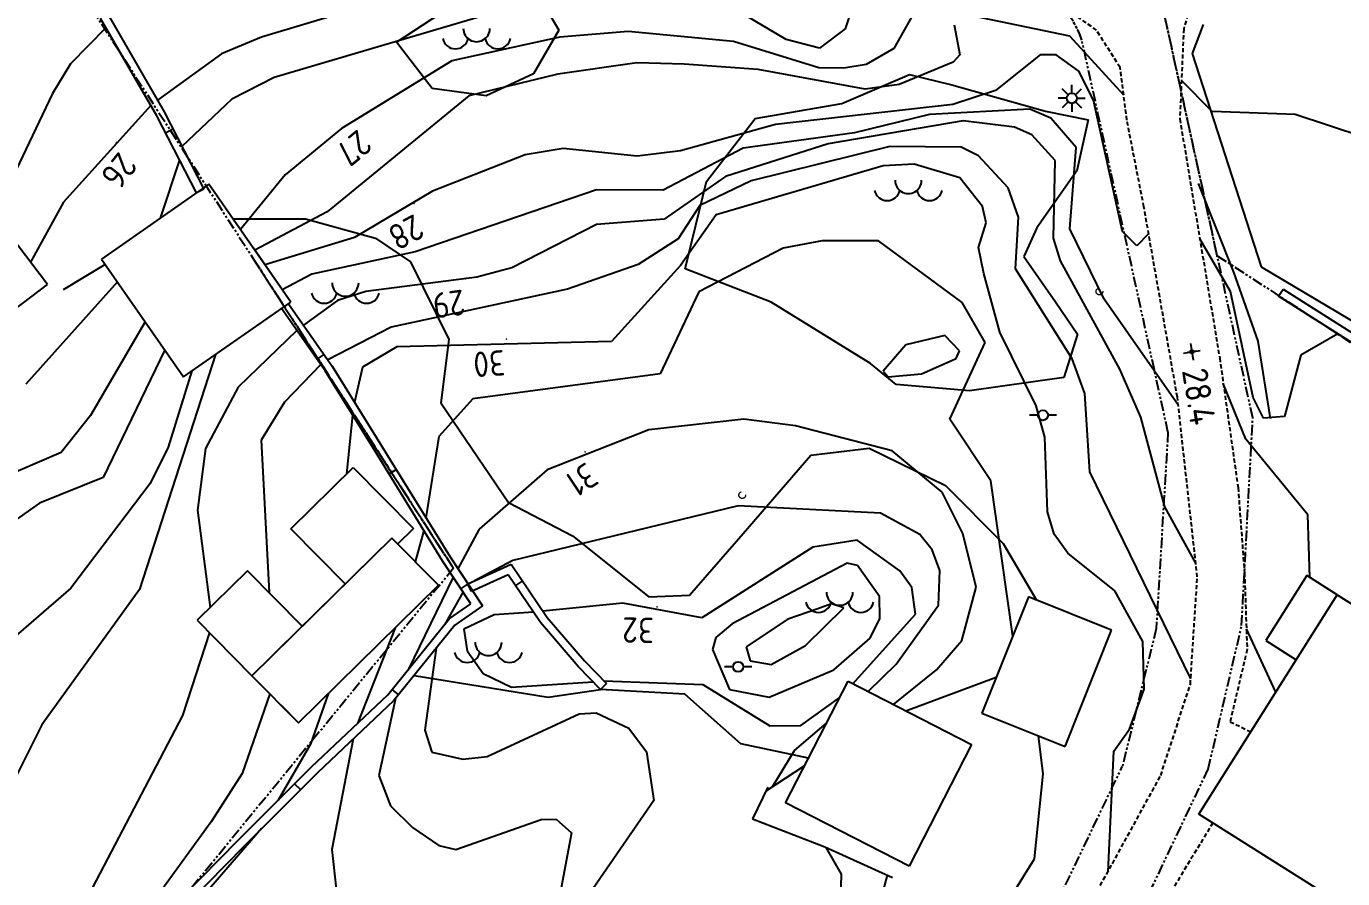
# Model space of a CAD drawing. Header units: metres. Extents: x 139929 to 142176, y 6401995 to 6404420.
# Drawn here: x 140050.9 to 140128.6, y 6402362.5 to 6402412.9 of the extents above; entities that cross this region are included whole.
import ezdxf
from ezdxf.enums import TextEntityAlignment as Align

# ---------------------------------------------------------------- set-up
doc = ezdxf.new("R2010")
doc.units = ezdxf.units.M
doc.header["$LTSCALE"] = 0.5
for name, pattern in [('DASHED', [0.75, 0.5, -0.25]), ('DGN Style 3', [2.464518, 1.76037, -0.704148]), ('HAECK', [0]), ('PHANTOM', [2.5, 1.25, -0.25, 0.25, -0.25, 0.25, -0.25])]:
    doc.linetypes.add(name, pattern=pattern)
doc.layers.get('0').update_dxf_attribs({"color": 1})
for name, color, linetype in [('M-BEF-BELYSNINGSSTOLPE', 4, 'Continuous'), ('M-BEF-BYGGNAD', 3, 'Continuous'), ('M-BEF-BÄCK', 7, 'Continuous'), ('M-BEF-HÄCK', 7, 'Continuous'), ('M-BEF-MARKLINJE', 4, 'Continuous'), ('M-BEF-MUR', 4, 'Continuous'), ('M-BEF-NIVÅ', 4, 'Continuous'), ('M-BEF-NIVÅKURVA-PRIMÄR-0.5M', 12, 'Continuous'), ('M-BEF-NIVÅKURVA-PRIMÄR-1.0M', 12, 'Continuous'), ('M-BEF-STAKET', 4, 'STAKET'), ('M-BEF-TELE-INFO', 4, 'Continuous'), ('M-BEF-VÄGKANT', 1, 'DASHED'), ('M-GR-FASTIGHETSGRÄNS', 3, 'PHANTOM')]:
    doc.layers.add(name, color=color, linetype=linetype)
doc.layers.add('TE_OSAKERT_LAGE', color=254, linetype='Continuous', lineweight=0)
doc.styles.add('ISO', font='iso.shx', dxfattribs={"height": 2.5})
doc.linetypes.add('STAKET', pattern='A,7,[134,morastr.shx,S=0.8,R=0,X=0,Y=0],0.6,[134,morastr.shx,S=0.8,R=0,X=0,Y=0],1', length=8.6)

# ---------------------------------------------------------------- blocks, each defined once
blk = doc.blocks.new('PRI_L_ALLM')
for points in [[(-0.3, 0, 0), (-0.8, 0, 0)], [(0.8, 0, 0), (0.3, 0, 0)]]:
    blk.add_polyline3d(points)
blk.add_circle((0, 0), 0.3)
blk = doc.blocks.new('PRI_L_BELYS')
for points in [[(-0.212, 0.212, 0), (-0.566, 0.566, 0)], [(0.212, 0.212, 0), (0.566, 0.566, 0)], [(-0.212, -0.212, 0), (-0.566, -0.566, 0)], [(0.212, -0.212, 0), (0.566, -0.566, 0)]]:
    blk.add_polyline3d(points)
blk.add_circle((0, 0), 0.3)
blk = doc.blocks.new('PRI_M_BERG')
for centre, radius, start, end in [((0, 0.867), 0.784, 179.99999, 0.00001), ((-1.252, 0.43), 0.765, 192.29023, 347.70977), ((1.252, 0.43), 0.765, 192.29023, 347.70977)]:
    blk.add_arc(centre, radius, start, end)
blk = doc.blocks.new('PRI_NIVÅ_HÖJDPUNKT_ISM')
at = {"color": 7}
for p, q in [((-0.25, 0), (0.25, 0)), ((0, 0.25), (0, -0.25))]:
    blk.add_line(p, q, dxfattribs=at)
blk = doc.blocks.new('OCT370_2', base_point=(108327.366, 6370837.691))
at = {"layer": 'TE_OSAKERT_LAGE', "color": 30, "linetype": 'DGN Style 3', "lineweight": 13}
blk.add_circle((108327.357, 6370837.691), 0.2, dxfattribs=at)
blk = doc.blocks.new('PRI_LED_BELYS')
at = {"color": 0, "linetype": 'Continuous'}
for p, q in [((0, 0.5), (0, 1.33)), ((-0.5, 0), (-1.33, 0)), ((0.5, 0), (1.33, 0)), ((0, -0.5), (0, -1.33))]:
    blk.add_line(p, q, dxfattribs=at)
blk.add_circle((0, 0), 0.5, dxfattribs=at)
blk = doc.blocks.new('SPWDEF')
at = {"color": 0, "linetype": 'Continuous'}
for p, q in [((-1, 0), (1, 0)), ((0, -1), (0, 1))]:
    blk.add_line(p, q, dxfattribs=at)
blk.add_circle((0, 0), 0.2)
blk = doc.blocks.new('PRI_NIVÅ_HÖJDPKT')
at = {"color": 0, "linetype": 'Continuous', "lineweight": -3}
blk.add_circle((183, 184), 0.0005, dxfattribs=at)

msp = doc.modelspace()

# ---------------------------------------------------------------- linework, layer by layer
at = {"layer": 'M-BEF-BYGGNAD'}
for p, q in [((140052.134, 6402397.615, 30.065), (140045.319, 6402406.57, 30.065)), ((140061.671, 6402403.527, 29.47), (140055.328, 6402399.112, 29.63)), ((140066.517, 6402396.566, 29.63), (140061.671, 6402403.527, 29.47)), ((140066.517, 6402396.566), (140064.304, 6402399.744)), ((140055.328, 6402399.112, 29.63), (140060.173, 6402392.151, 29.63)), ((140043.609, 6402391.127, 30.168), (140052.134, 6402397.615, 30.065)), ((140060.173, 6402392.151, 29.63), (140066.517, 6402396.566, 29.63)), ((140064.574, 6402395.214), (140066.517, 6402396.566)), ((140066.509, 6402383.162, 31.844), (140070.194, 6402386.796, 31.918)), ((140066.509, 6402383.162), (140070.194, 6402386.796)), ((140070.194, 6402386.796, 31.918), (140073.755, 6402383.185, 32.01)), ((140070.194, 6402386.796), (140073.755, 6402383.185)), ((140069.716, 6402379.91, 31.998), (140066.509, 6402383.162, 31.844)), ((140069.716, 6402379.91), (140066.509, 6402383.162)), ((140073.755, 6402383.185, 32.01), (140072.821, 6402382.266, 31.975)), ((140073.755, 6402383.185), (140072.821, 6402382.266)), ((140072.469, 6402382.623, 32.942), (140064.218, 6402374.489, 32.914)), ((140072.469, 6402382.623), (140065.722, 6402375.971)), ((140075.223, 6402379.83, 31.558), (140072.469, 6402382.623, 32.942)), ((140075.223, 6402379.83), (140072.469, 6402382.623)), ((140063.949, 6402380.693, 31.523), (140060.983, 6402377.77, 31.523)), ((140067.184, 6402377.412, 31.552), (140063.949, 6402380.693, 31.523)), ((140126.51, 6402380.4), (140124.091, 6402376.563)), ((140126.51, 6402380.4), (140124.091, 6402376.563)), ((140128.311, 6402379.264), (140126.51, 6402380.4)), ((140128.311, 6402379.264), (140126.51, 6402380.4)), ((140067.184, 6402377.412), (140065.536, 6402379.084)), ((140066.971, 6402371.696, 31.558), (140075.223, 6402379.83, 31.558)), ((140066.971, 6402371.696), (140075.223, 6402379.83)), ((140110.074, 6402379.142), (140107.326, 6402372.267)), ((140110.074, 6402379.142), (140107.326, 6402372.267)), ((140114.983, 6402377.181), (140110.074, 6402379.142)), ((140114.983, 6402377.181), (140110.074, 6402379.142)), ((140120.141, 6402366.311), (140128.311, 6402379.264)), ((140120.141, 6402366.311), (140128.311, 6402379.264)), ((140128.311, 6402379.264), (140138.355, 6402372.931)), ((140128.311, 6402379.264), (140138.355, 6402372.931)), ((140060.983, 6402377.77, 31.523), (140064.218, 6402374.489, 31.535)), ((140112.235, 6402370.306), (140114.983, 6402377.181)), ((140112.235, 6402370.306), (140114.983, 6402377.181)), ((140124.091, 6402376.563), (140125.891, 6402375.429)), ((140124.091, 6402376.563), (140125.891, 6402375.429)), ((140064.218, 6402374.489, 32.914), (140066.971, 6402371.696, 31.558)), ((140095.732, 6402366.971, 34.235), (140099.418, 6402374.155, 34.309)), ((140095.732, 6402366.971), (140099.418, 6402374.155)), ((140099.418, 6402374.155), (140106.705, 6402370.416)), ((140099.418, 6402374.155), (140106.705, 6402370.416)), ((140065.913, 6402372.77), (140066.971, 6402371.696)), ((140107.326, 6402372.267), (140112.235, 6402370.306)), ((140107.326, 6402372.267), (140112.235, 6402370.306)), ((140106.705, 6402370.416), (140103.019, 6402363.232)), ((140106.705, 6402370.416), (140103.019, 6402363.232)), ((140103.019, 6402363.232, 34.538), (140095.732, 6402366.971, 34.235)), ((140103.019, 6402363.232), (140095.732, 6402366.971)), ((140145.57, 6402350.276), (140120.141, 6402366.311)), ((140145.57, 6402350.276), (140120.141, 6402366.311))]:
    msp.add_line(p, q, dxfattribs=at)
at = {"layer": 'M-BEF-BÄCK', "lineweight": -3}
for p, q in [((140122.194, 6402398.329), (140120.123, 6402403.569)), ((140123.636, 6402394.266), (140122.194, 6402398.329)), ((140124.364, 6402389.685), (140123.636, 6402394.266))]:
    msp.add_line(p, q, dxfattribs=at)
at = {"layer": 'M-BEF-HÄCK', "color": 1, "linetype": 'HAECK', "lineweight": -3}
for p, q in [((140120.385, 6402412.98), (140119.735, 6402411.247)), ((140119.735, 6402411.247), (140123.818, 6402398.64)), ((140123.818, 6402398.64), (140129.672, 6402395.167))]:
    msp.add_line(p, q, dxfattribs=at)
at = {"layer": 'M-BEF-HÄCK', "lineweight": -3}
for p, q in [((140120.385, 6402412.98), (140119.735, 6402411.247)), ((140119.735, 6402411.247), (140123.818, 6402398.64)), ((140123.818, 6402398.64), (140129.672, 6402395.167))]:
    msp.add_line(p, q, dxfattribs=at)
at = {"layer": 'M-BEF-MARKLINJE'}
for p, q in [((140081.101, 6402414.734, 26.546), (140082.343, 6402412.632, 27.21)), ((140072.755, 6402411.928, 26.85), (140075.306, 6402413.603, 26.323)), ((140082.343, 6402412.632, 27.21), (140080.847, 6402410.058, 27.679)), ((140074.86, 6402409.184, 27.473), (140072.755, 6402411.928, 26.85)), ((140080.847, 6402410.058, 27.679), (140078.049, 6402408.749, 27.793)), ((140099.053, 6402408.303, 27.444), (140103.048, 6402410.014, 27.273)), ((140103.048, 6402410.014, 27.273), (140105.551, 6402409.409, 27.668)), ((140105.551, 6402409.409, 27.668), (140111.081, 6402407.839, 28.463)), ((140078.049, 6402408.749, 27.793), (140074.86, 6402409.184, 27.473)), ((140093.94, 6402407.417, 27.759), (140099.053, 6402408.303, 27.444)), ((140111.081, 6402407.839, 28.463), (140113.601, 6402407.34, 28.274)), ((140091.053, 6402403.685, 28.983), (140093.94, 6402407.417, 27.759)), ((140113.601, 6402407.34, 28.274), (140112.921, 6402404.328, 28.451)), ((140112.921, 6402404.328, 28.451), (140110.559, 6402400.952, 28.92)), ((140089.8, 6402398.525, 29.899), (140091.053, 6402403.685, 28.983)), ((140063.096, 6402401.48, 26.455), (140067.386, 6402401.493, 26.912)), ((140067.386, 6402401.493, 26.912), (140071.512, 6402400.348, 27.753)), ((140110.559, 6402400.952, 28.92), (140109.806, 6402399.262, 29.281)), ((140071.512, 6402400.348, 27.753), (140073.588, 6402398.944, 28.377)), ((140073.588, 6402398.944, 28.377), (140075.852, 6402394.363, 29.813)), ((140094.887, 6402396.56, 30.763), (140089.8, 6402398.525, 29.899)), ((140109.806, 6402399.262, 29.281), (140111.671, 6402396.581, 29.229)), ((140100.74, 6402392.942, 31.089), (140094.887, 6402396.56, 30.763)), ((140111.671, 6402396.581, 29.229), (140112.965, 6402394.662, 29.395)), ((140112.965, 6402394.662, 29.395), (140112.16, 6402392.103, 29.75)), ((140075.852, 6402394.363, 29.813), (140075.37, 6402390.613, 30.11)), ((140102.255, 6402391.688, 30.934), (140100.74, 6402392.942, 31.089)), ((140106.59, 6402391.326, 30.602), (140102.255, 6402391.688, 30.934)), ((140112.16, 6402392.103, 29.75), (140106.59, 6402391.326, 30.602)), ((140075.37, 6402390.613, 30.11), (140079.366, 6402384.73, 30.78)), ((140097.212, 6402387.515, 31.335), (140100.658, 6402387.934, 31.066)), ((140100.658, 6402387.934, 31.066), (140105.167, 6402385.734, 30.991)), ((140093.232, 6402382.899, 31.638), (140097.212, 6402387.515, 31.335)), ((140105.167, 6402385.734, 30.991), (140108.587, 6402382.304, 30.671)), ((140079.366, 6402384.73, 30.78), (140083.139, 6402382.749, 31.203)), ((140083.139, 6402382.749, 31.203), (140087.661, 6402379.146, 31.615)), ((140090.054, 6402379.24, 31.809), (140093.232, 6402382.899, 31.638)), ((140108.587, 6402382.304, 30.671), (140110.545, 6402378.953, 30.414)), ((140087.661, 6402379.146, 31.615), (140090.054, 6402379.24, 31.809)), ((140073.804, 6402374.504, 31.3), (140081.714, 6402373.227, 32.181)), ((140081.714, 6402373.227, 32.181), (140084.803, 6402373.673, 32.479)), ((140089.784, 6402373.403, 32.233), (140084.803, 6402373.673, 32.479)), ((140108.169, 6402374.375, 31.083), (140102.839, 6402372.4, 31.083)), ((140093.087, 6402370.453, 32.519), (140089.784, 6402373.403, 32.233)), ((140097.085, 6402369.606, 32.313), (140093.087, 6402370.453, 32.519))]:
    msp.add_line(p, q, dxfattribs=at)
at = {"layer": 'M-BEF-MARKLINJE', "lineweight": -3}
for p, q in [((140081.101, 6402414.734), (140082.343, 6402412.632)), ((140072.755, 6402411.928), (140075.306, 6402413.603)), ((140082.343, 6402412.632), (140080.847, 6402410.058)), ((140074.86, 6402409.184), (140072.755, 6402411.928)), ((140080.847, 6402410.058), (140078.049, 6402408.749)), ((140099.053, 6402408.303), (140103.048, 6402410.014)), ((140103.048, 6402410.014), (140105.551, 6402409.409)), ((140105.551, 6402409.409), (140111.081, 6402407.839)), ((140078.049, 6402408.749), (140074.86, 6402409.184)), ((140093.94, 6402407.417), (140099.053, 6402408.303)), ((140111.081, 6402407.839), (140113.601, 6402407.34)), ((140091.053, 6402403.685), (140093.94, 6402407.417)), ((140113.601, 6402407.34), (140112.921, 6402404.328)), ((140112.921, 6402404.328), (140110.559, 6402400.952)), ((140089.8, 6402398.525), (140091.053, 6402403.685)), ((140064.201, 6402401.483), (140067.386, 6402401.493)), ((140067.386, 6402401.493), (140071.512, 6402400.348)), ((140110.559, 6402400.952), (140109.806, 6402399.262)), ((140071.512, 6402400.348), (140073.588, 6402398.944)), ((140073.588, 6402398.944), (140075.852, 6402394.363)), ((140094.887, 6402396.56), (140089.8, 6402398.525)), ((140109.806, 6402399.262), (140111.671, 6402396.581)), ((140100.74, 6402392.942), (140094.887, 6402396.56)), ((140111.671, 6402396.581), (140112.965, 6402394.662)), ((140112.965, 6402394.662), (140112.16, 6402392.103)), ((140075.852, 6402394.363), (140075.37, 6402390.613)), ((140102.255, 6402391.688), (140100.74, 6402392.942)), ((140106.59, 6402391.326), (140102.255, 6402391.688)), ((140112.16, 6402392.103), (140106.59, 6402391.326)), ((140075.37, 6402390.613), (140079.366, 6402384.73)), ((140097.212, 6402387.515), (140100.658, 6402387.934)), ((140100.658, 6402387.934), (140105.167, 6402385.734)), ((140093.232, 6402382.899), (140097.212, 6402387.515)), ((140105.167, 6402385.734), (140108.587, 6402382.304)), ((140079.366, 6402384.73), (140083.139, 6402382.749)), ((140083.139, 6402382.749), (140087.661, 6402379.146)), ((140090.054, 6402379.24), (140093.232, 6402382.899)), ((140108.587, 6402382.304), (140110.545, 6402378.953)), ((140087.661, 6402379.146), (140090.054, 6402379.24)), ((140073.804, 6402374.504), (140081.714, 6402373.227)), ((140081.714, 6402373.227), (140084.803, 6402373.673)), ((140089.784, 6402373.403), (140084.803, 6402373.673)), ((140108.169, 6402374.375), (140102.839, 6402372.4)), ((140093.087, 6402370.453), (140089.784, 6402373.403)), ((140097.085, 6402369.606), (140093.087, 6402370.453))]:
    msp.add_line(p, q, dxfattribs=at)
at = {"layer": 'M-BEF-MUR'}
for p, q in [((140058.591, 6402407.573, 26.586), (140055.269, 6402413.324, 26.06)), ((140055.697, 6402413.581, 26.06), (140059.03, 6402407.812, 26.586)), ((140060.937, 6402403.016, 26.792), (140058.591, 6402407.573, 26.586)), ((140059.03, 6402407.812, 26.586), (140061.381, 6402403.244, 26.792)), ((140059.106, 6402406.572, 26.631), (140059.551, 6402406.801, 26.632)), ((140061.381, 6402403.244, 26.792), (140060.937, 6402403.016, 26.792)), ((140124.837, 6402396.91), (140125.106, 6402397.333)), ((140125.106, 6402397.333), (140131.47, 6402393.286)), ((140065.968, 6402396.184, 29.252), (140066.378, 6402396.47, 29.252)), ((140068.537, 6402392.513, 30.053), (140065.968, 6402396.184, 29.252)), ((140066.378, 6402396.47, 29.252), (140068.955, 6402392.788, 30.053)), ((140131.204, 6402392.862), (140124.837, 6402396.91)), ((140068.065, 6402393.188, 29.906), (140068.475, 6402393.475, 29.904)), ((140071.387, 6402387.909, 30.602), (140068.537, 6402392.513, 30.053)), ((140068.955, 6402392.788, 30.053), (140071.813, 6402388.172, 30.602)), ((140075.493, 6402381.235, 31.724), (140071.387, 6402387.909, 30.602)), ((140071.813, 6402388.172, 30.602), (140075.915, 6402381.504, 31.724)), ((140072.31, 6402386.41, 30.854), (140072.736, 6402386.672, 30.854)), ((140075.915, 6402381.504, 31.724), (140077.826, 6402378.61, 32.136)), ((140077.14, 6402378.741, 32.136), (140075.493, 6402381.235, 31.724)), ((140076.968, 6402379.908, 32.033), (140079.52, 6402381.084, 32.033)), ((140079.52, 6402381.084, 32.033), (140081.648, 6402377.934, 32.319)), ((140076.553, 6402379.63, 31.989), (140076.97, 6402379.905, 31.952)), ((140077.178, 6402379.454, 32.033), (140076.968, 6402379.908, 32.033)), ((140079.344, 6402380.452, 32.033), (140077.178, 6402379.454, 32.033)), ((140081.25, 6402377.63, 32.319), (140079.344, 6402380.452, 32.033)), ((140080.186, 6402380.098, 32.123), (140079.771, 6402379.819, 32.097)), ((140075.858, 6402377.846, 32.096), (140077.14, 6402378.741, 32.136)), ((140077.826, 6402378.61, 32.136), (140076.202, 6402377.476, 32.096)), ((140072.234, 6402373.354, 31.398), (140075.858, 6402377.846, 32.096)), ((140083.484, 6402375.029, 32.404), (140081.25, 6402377.63, 32.319)), ((140081.648, 6402377.934, 32.319), (140083.854, 6402375.366, 32.404)), ((140076.202, 6402377.476, 32.096), (140072.601, 6402373.014, 31.398)), ((140083.854, 6402375.366, 32.404), (140085.162, 6402374.022, 32.479)), ((140084.803, 6402373.673, 32.479), (140083.484, 6402375.029, 32.404)), ((140072.485, 6402373.665, 31.446), (140072.874, 6402373.352, 31.451)), ((140085.162, 6402374.022, 32.479), (140084.803, 6402373.673, 32.479)), ((140067.732, 6402369.1, 30.991), (140072.234, 6402373.354, 31.398)), ((140072.601, 6402373.014, 31.398), (140068.08, 6402368.741, 30.991)), ((140063.4, 6402364.771, 30.871), (140067.732, 6402369.1, 30.991)), ((140068.08, 6402368.741, 30.991), (140063.756, 6402364.42, 30.871)), ((140066.738, 6402368.106, 30.963), (140067.091, 6402367.753, 30.964)), ((140094.677, 6402367.902, 31.672), (140093.785, 6402366.031, 31.832)), ((140093.785, 6402366.031, 31.832), (140098.038, 6402364.372, 31.707)), ((140060.124, 6402361.418, 30.848), (140063.4, 6402364.771, 30.871)), ((140063.756, 6402364.42, 30.871), (140060.49, 6402361.078, 30.848)), ((140098.038, 6402364.372, 31.707), (140102.051, 6402362.559, 30.917))]:
    msp.add_line(p, q, dxfattribs=at)
at = {"layer": 'M-BEF-MUR', "lineweight": -3}
for p, q in [((140124.837, 6402396.91), (140125.106, 6402397.333)), ((140125.106, 6402397.333), (140131.47, 6402393.286)), ((140065.968, 6402396.184), (140066.378, 6402396.47)), ((140068.537, 6402392.513), (140065.968, 6402396.184)), ((140066.378, 6402396.47), (140068.955, 6402392.788)), ((140131.204, 6402392.862), (140124.837, 6402396.91)), ((140068.065, 6402393.188), (140068.475, 6402393.475)), ((140071.387, 6402387.909), (140068.537, 6402392.513)), ((140068.955, 6402392.788), (140071.813, 6402388.172)), ((140075.493, 6402381.235), (140071.387, 6402387.909)), ((140071.813, 6402388.172), (140075.915, 6402381.504)), ((140072.31, 6402386.41), (140072.736, 6402386.672)), ((140075.915, 6402381.504), (140077.826, 6402378.61)), ((140077.14, 6402378.741), (140075.493, 6402381.235)), ((140076.968, 6402379.908), (140079.52, 6402381.084)), ((140079.52, 6402381.084), (140081.648, 6402377.934)), ((140076.553, 6402379.63), (140076.97, 6402379.905)), ((140077.178, 6402379.454), (140076.968, 6402379.908)), ((140079.344, 6402380.452), (140077.178, 6402379.454)), ((140081.25, 6402377.63), (140079.344, 6402380.452)), ((140080.186, 6402380.098), (140079.771, 6402379.819)), ((140075.858, 6402377.846), (140077.14, 6402378.741)), ((140077.826, 6402378.61), (140076.202, 6402377.476)), ((140072.234, 6402373.354), (140075.858, 6402377.846)), ((140083.484, 6402375.029), (140081.25, 6402377.63)), ((140081.648, 6402377.934), (140083.854, 6402375.366)), ((140076.202, 6402377.476), (140072.601, 6402373.014)), ((140083.854, 6402375.366), (140085.162, 6402374.022)), ((140084.803, 6402373.673), (140083.484, 6402375.029)), ((140072.485, 6402373.665), (140072.874, 6402373.352)), ((140085.162, 6402374.022), (140084.803, 6402373.673)), ((140067.732, 6402369.1), (140072.234, 6402373.354)), ((140072.601, 6402373.014), (140068.08, 6402368.741)), ((140066.221, 6402367.591), (140067.732, 6402369.1)), ((140068.08, 6402368.741), (140066.261, 6402366.924)), ((140066.738, 6402368.106), (140067.091, 6402367.753)), ((140094.677, 6402367.902), (140093.785, 6402366.031)), ((140093.785, 6402366.031), (140098.038, 6402364.372)), ((140098.038, 6402364.372), (140102.051, 6402362.559))]:
    msp.add_line(p, q, dxfattribs=at)
at = {"layer": 'M-BEF-NIVÅKURVA-PRIMÄR-0.5M', "linetype": 'Continuous', "lineweight": -3}
for p, q in [((140100.137, 6402415.401, 26.5), (140099.24, 6402412.711, 26.5)), ((140080.355, 6402414.215, 26.5), (140065.519, 6402409.83, 26.5)), ((140095.769, 6402412.093, 26.5), (140092.112, 6402414.252, 26.5)), ((140112.522, 6402412.287, 27.5), (140106.356, 6402413.559, 27.5)), ((140055.586, 6402412.776, 25.5), (140053.496, 6402410.645, 25.5)), ((140099.24, 6402412.711, 26.5), (140097.723, 6402411.564, 26.5)), ((140105.676, 6402412.951, 27.5), (140106.01, 6402411.182, 27.5)), ((140097.723, 6402411.564, 26.5), (140095.769, 6402412.093, 26.5)), ((140115.698, 6402408.801, 27.5), (140112.522, 6402412.287, 27.5)), ((140106.01, 6402411.182, 27.5), (140105.627, 6402410.735, 27.5)), ((140053.496, 6402410.645, 25.5), (140052.445, 6402408.888, 25.5)), ((140086.938, 6402410.714, 27.5), (140082.283, 6402410.026, 27.5)), ((140089.741, 6402410.621, 27.5), (140086.938, 6402410.714, 27.5)), ((140094.116, 6402410.306, 27.5), (140089.741, 6402410.621, 27.5)), ((140100.437, 6402409.139, 27.5), (140094.116, 6402410.306, 27.5)), ((140105.627, 6402410.735, 27.5), (140102.441, 6402409.433, 27.5)), ((140065.519, 6402409.83, 26.5), (140063.024, 6402408.567, 26.5)), ((140082.283, 6402410.026, 27.5), (140077.014, 6402408.751, 27.5)), ((140102.441, 6402409.433, 27.5), (140100.437, 6402409.139, 27.5)), ((140120.929, 6402407.835, 27.5), (140119.109, 6402409.664, 27.5)), ((140052.445, 6402408.888, 25.5), (140049.014, 6402401.715, 25.5)), ((140077.014, 6402408.751, 27.5), (140068.656, 6402401.901, 27.5)), ((140063.024, 6402408.567, 26.5), (140060.083, 6402405.766, 26.5)), ((140110.149, 6402407.957, 28.5), (140104.237, 6402407.643, 28.5)), ((140111.399, 6402407.442, 28.5), (140110.149, 6402407.957, 28.5)), ((140125.831, 6402407.652, 27.5), (140120.929, 6402407.835, 27.5)), ((140104.237, 6402407.643, 28.5), (140099.805, 6402406.577, 28.5)), ((140112.892, 6402405.696, 28.5), (140111.399, 6402407.442, 28.5)), ((140129.817, 6402406.325, 27.5), (140125.831, 6402407.652, 27.5)), ((140099.805, 6402406.577, 28.5), (140093.217, 6402405.657, 28.5)), ((140093.217, 6402405.657, 28.5), (140088.508, 6402403.173, 28.5)), ((140101.894, 6402405.769, 29.5), (140093.687, 6402403.725, 29.5)), ((140106.099, 6402405.717, 29.5), (140101.894, 6402405.769, 29.5)), ((140107.131, 6402405.204, 29.5), (140106.099, 6402405.717, 29.5)), ((140112.514, 6402400.903, 28.5), (140112.892, 6402405.696, 28.5)), ((140059.928, 6402404.975, 26.5), (140058.787, 6402401.52, 26.5)), ((140108.864, 6402403.319, 29.5), (140107.131, 6402405.204, 29.5)), ((140084.566, 6402403.193, 28.5), (140073.846, 6402399.528, 28.5)), ((140088.508, 6402403.173, 28.5), (140084.566, 6402403.193, 28.5)), ((140093.687, 6402403.725, 29.5), (140090.665, 6402402.274, 29.5)), ((140109.486, 6402401.582, 29.5), (140108.864, 6402403.319, 29.5)), ((140068.656, 6402401.901, 27.5), (140064.382, 6402399.633, 27.5)), ((140090.665, 6402402.274, 29.5), (140089.38, 6402400.295, 29.5)), ((140109.308, 6402398.523, 29.5), (140109.486, 6402401.582, 29.5)), ((140114.537, 6402396.736, 28.5), (140112.514, 6402400.903, 28.5)), ((140089.38, 6402400.295, 29.5), (140087.033, 6402398.784, 29.5)), ((140097.893, 6402400.194, 30.5), (140095.59, 6402399.751, 30.5)), ((140101.221, 6402400.184, 30.5), (140097.893, 6402400.194, 30.5)), ((140106.148, 6402396.543, 30.5), (140101.221, 6402400.184, 30.5)), ((140073.846, 6402399.528, 28.5), (140067.748, 6402398.22, 28.5)), ((140095.59, 6402399.751, 30.5), (140090.613, 6402397.177, 30.5)), ((140087.033, 6402398.784, 29.5), (140082.845, 6402397.338, 29.5)), ((140112.661, 6402393.211, 29.5), (140109.308, 6402398.523, 29.5)), ((140056.27, 6402397.761, 26.5), (140050.856, 6402391.711, 26.5)), ((140067.748, 6402398.22, 28.5), (140066.01, 6402397.293, 28.5)), ((140082.845, 6402397.338, 29.5), (140072.439, 6402395.08, 29.5)), ((140090.613, 6402397.177, 30.5), (140088.322, 6402392.32, 30.5)), ((140107.519, 6402394.185, 30.5), (140106.148, 6402396.543, 30.5)), ((140118.923, 6402390.447, 28.5), (140114.537, 6402396.736, 28.5)), ((140072.439, 6402395.08, 29.5), (140068.703, 6402393.148, 29.5)), ((140105.419, 6402389.652, 30.5), (140107.519, 6402394.185, 30.5)), ((140059.067, 6402393.74, 27.5), (140055.431, 6402386.191, 27.5)), ((140062.059, 6402393.464, 28.5), (140057.573, 6402379.573, 28.5)), ((140113.41, 6402391.159, 29.5), (140112.661, 6402393.211, 29.5)), ((140068.282, 6402392.878, 29.5), (140066.139, 6402390.653, 29.5)), ((140088.322, 6402392.32, 30.5), (140077.264, 6402390.858, 30.5)), ((140122.912, 6402388.474, 28.5), (140121.577, 6402391.753, 28.5)), ((140077.264, 6402390.858, 30.5), (140075.243, 6402388.619, 30.5)), ((140113.697, 6402386.531, 29.5), (140113.41, 6402391.159, 29.5)), ((140066.139, 6402390.653, 29.5), (140064.761, 6402388.399, 29.5)), ((140107.855, 6402386.008, 30.5), (140105.419, 6402389.652, 30.5)), ((140064.761, 6402388.399, 29.5), (140065.226, 6402379.398, 29.5)), ((140075.243, 6402388.619, 30.5), (140074.488, 6402383.825, 30.5)), ((140126.567, 6402383.99, 28.5), (140122.912, 6402388.474, 28.5)), ((140055.431, 6402386.191, 27.5), (140051.666, 6402384.68, 27.5)), ((140119.654, 6402374.31, 29.5), (140113.697, 6402386.531, 29.5)), ((140109.147, 6402376.821, 30.5), (140107.855, 6402386.008, 30.5)), ((140051.666, 6402384.68, 27.5), (140049.049, 6402382.864, 27.5)), ((140092.929, 6402384.525, 31.5), (140079.631, 6402381.289, 31.5)), ((140101.342, 6402384.085, 31.5), (140092.929, 6402384.525, 31.5)), ((140103.659, 6402382.827, 31.5), (140101.342, 6402384.085, 31.5)), ((140126.679, 6402380.293, 28.5), (140126.567, 6402383.99, 28.5)), ((140074.368, 6402383.064, 30.5), (140073.855, 6402381.218, 30.5)), ((140104.381, 6402381.935, 31.5), (140103.659, 6402382.827, 31.5)), ((140104.829, 6402380.708, 31.5), (140104.381, 6402381.935, 31.5)), ((140079.631, 6402381.289, 31.5), (140077.366, 6402380.091, 31.5)), ((140099.362, 6402381.132, 32.5), (140092.566, 6402377.554, 32.5)), ((140099.974, 6402381.006, 32.5), (140099.362, 6402381.132, 32.5)), ((140101.275, 6402379.171, 32.5), (140099.974, 6402381.006, 32.5)), ((140104.768, 6402378.649, 31.5), (140104.829, 6402380.708, 31.5)), ((140057.573, 6402379.573, 28.5), (140051.803, 6402371.579, 28.5)), ((140076.682, 6402379.434, 31.5), (140075.577, 6402377.498, 31.5)), ((140101.287, 6402377.872, 32.5), (140101.275, 6402379.171, 32.5)), ((140102.258, 6402375.166, 31.5), (140104.768, 6402378.649, 31.5)), ((140092.566, 6402377.554, 32.5), (140091.606, 6402376.748, 32.5)), ((140100.733, 6402376.701, 32.5), (140101.287, 6402377.872, 32.5)), ((140072.665, 6402377.308, 30.5), (140070.448, 6402371.667, 30.5)), ((140091.606, 6402376.748, 32.5), (140091.41, 6402376.045, 32.5)), ((140075.097, 6402376.108, 31.5), (140074.424, 6402371.275, 31.5)), ((140091.41, 6402376.045, 32.5), (140092.409, 6402373.68, 32.5)), ((140098.57, 6402374.828, 32.5), (140100.733, 6402376.701, 32.5)), ((140094.753, 6402373.212, 32.5), (140098.57, 6402374.828, 32.5)), ((140100.608, 6402373.545, 31.5), (140102.258, 6402375.166, 31.5)), ((140092.409, 6402373.68, 32.5), (140094.753, 6402373.212, 32.5)), ((140065.275, 6402373.417, 29.5), (140063.646, 6402368.712, 29.5)), ((140078.106, 6402369.711, 31.5), (140083.53, 6402372.226, 31.5)), ((140083.53, 6402372.226, 31.5), (140084.537, 6402372.288, 31.5)), ((140084.537, 6402372.288, 31.5), (140086.466, 6402371.383, 31.5)), ((140051.803, 6402371.579, 28.5), (140047.901, 6402363.783, 28.5)), ((140086.466, 6402371.383, 31.5), (140087.514, 6402369.983, 31.5)), ((140096.25, 6402370.076, 31.5), (140098.154, 6402371.69, 31.5)), ((140070.203, 6402370.748, 30.5), (140068.937, 6402364.21, 30.5)), ((140074.424, 6402371.275, 31.5), (140074.83, 6402369.975, 31.5)), ((140110.944, 6402368.696, 30.5), (140110.67, 6402370.932, 30.5)), ((140074.83, 6402369.975, 31.5), (140076.67, 6402369.558, 31.5)), ((140087.514, 6402369.983, 31.5), (140087.956, 6402367.12, 31.5)), ((140094.972, 6402367.958, 31.5), (140096.25, 6402370.076, 31.5)), ((140076.67, 6402369.558, 31.5), (140078.106, 6402369.711, 31.5)), ((140063.646, 6402368.712, 29.5), (140061.798, 6402365.849, 29.5)), ((140110.434, 6402363.658, 30.5), (140110.944, 6402368.696, 30.5)), ((140087.956, 6402367.12, 31.5), (140083.577, 6402360.773, 31.5)), ((140061.798, 6402365.849, 29.5), (140054.03, 6402355.124, 29.5)), ((140099.04, 6402362.761, 31.5), (140098.13, 6402364.33, 31.5)), ((140068.937, 6402364.21, 30.5), (140069.181, 6402361.898, 30.5)), ((140108.161, 6402360.053, 30.5), (140110.434, 6402363.658, 30.5)), ((140098.991, 6402361.279, 31.5), (140099.04, 6402362.761, 31.5))]:
    msp.add_line(p, q, dxfattribs=at)
at = {"layer": 'M-BEF-NIVÅKURVA-PRIMÄR-1.0M', "linetype": 'Continuous', "lineweight": -3}
for p, q in [((140076.433, 6402415.724, 26), (140064.775, 6402412.223, 26)), ((140103.264, 6402413.582, 27), (140102.112, 6402411.549, 27)), ((140086.442, 6402412.56, 27), (140082.407, 6402412.229, 27)), ((140092.653, 6402411.964, 27), (140086.442, 6402412.56, 27)), ((140064.775, 6402412.223, 26), (140062.418, 6402411.227, 26)), ((140082.407, 6402412.229, 27), (140076.022, 6402410.826, 27)), ((140097.696, 6402410.4, 27), (140092.653, 6402411.964, 27)), ((140062.418, 6402411.227, 26), (140058.633, 6402408.499, 26)), ((140102.112, 6402411.549, 27), (140100.489, 6402410.614, 27)), ((140110.763, 6402411.168, 28), (140108.118, 6402409.078, 28)), ((140111.718, 6402411.185, 28), (140110.763, 6402411.168, 28)), ((140113.041, 6402410.205, 28), (140111.718, 6402411.185, 28)), ((140076.022, 6402410.826, 27), (140069.499, 6402406.822, 27)), ((140099.161, 6402410.396, 27), (140097.696, 6402410.4, 27)), ((140100.489, 6402410.614, 27), (140099.161, 6402410.396, 27)), ((140113.911, 6402408.502, 28), (140113.041, 6402410.205, 28)), ((140108.118, 6402409.078, 28), (140105.603, 6402408.248, 28)), ((140058.24, 6402408.18, 26), (140053.087, 6402402.47, 26)), ((140105.603, 6402408.248, 28), (140095.128, 6402407.059, 28)), ((140115.635, 6402400.743, 28), (140113.911, 6402408.502, 28)), ((140095.128, 6402407.059, 28), (140089.515, 6402405.497, 28)), ((140106.213, 6402407.272, 29), (140098.238, 6402405.92, 29)), ((140109.25, 6402406.898, 29), (140106.213, 6402407.272, 29)), ((140069.499, 6402406.822, 27), (140066.169, 6402404.081, 27)), ((140110.277, 6402406.451, 29), (140109.25, 6402406.898, 29)), ((140111.653, 6402404.933, 29), (140110.277, 6402406.451, 29)), ((140082.593, 6402405.633, 28), (140080.36, 6402405.269, 28)), ((140086.974, 6402405.184, 28), (140082.593, 6402405.633, 28)), ((140089.515, 6402405.497, 28), (140086.974, 6402405.184, 28)), ((140098.238, 6402405.92, 29), (140092.183, 6402403.995, 29)), ((140080.36, 6402405.269, 28), (140074.876, 6402403.115, 28)), ((140103.329, 6402404.726, 30), (140101.498, 6402404.623, 30)), ((140106.014, 6402403.909, 30), (140103.329, 6402404.726, 30)), ((140111.558, 6402400.34, 29), (140111.653, 6402404.933, 29)), ((140066.169, 6402404.081, 27), (140063.537, 6402400.848, 27)), ((140092.183, 6402403.995, 29), (140088.561, 6402401.459, 29)), ((140101.498, 6402404.623, 30), (140091.628, 6402401.73, 30)), ((140107.35, 6402402.222, 30), (140106.014, 6402403.909, 30)), ((140053.087, 6402402.47, 26), (140051.141, 6402398.92, 26)), ((140074.876, 6402403.115, 28), (140070.264, 6402400.381, 28)), ((140091.628, 6402401.73, 30), (140089.526, 6402398.737, 30)), ((140107.58, 6402401.243, 30), (140107.35, 6402402.222, 30)), ((140084.561, 6402401.145, 29), (140079.555, 6402398.599, 29)), ((140088.561, 6402401.459, 29), (140084.561, 6402401.145, 29)), ((140107.124, 6402399.787, 30), (140107.58, 6402401.243, 30)), ((140070.264, 6402400.381, 28), (140064.981, 6402398.773, 28)), ((140111.958, 6402399.005, 29), (140111.558, 6402400.34, 29)), ((140116.479, 6402399.886, 28), (140115.635, 6402400.743, 28)), ((140117.17, 6402400.597, 28), (140116.479, 6402399.886, 28)), ((140121.999, 6402397.199, 28), (140120.189, 6402400.31, 28)), ((140107.43, 6402398.252, 30), (140107.124, 6402399.787, 30)), ((140079.555, 6402398.599, 29), (140077.487, 6402398.029, 29)), ((140089.526, 6402398.737, 30), (140085.444, 6402394.245, 30)), ((140115.464, 6402392.605, 29), (140111.958, 6402399.005, 29)), ((140077.487, 6402398.029, 29), (140070.945, 6402397.198, 29)), ((140108.376, 6402394.798, 30), (140107.43, 6402398.252, 30)), ((140070.945, 6402397.198, 29), (140069.272, 6402396.659, 29)), ((140123.346, 6402390.919, 28), (140121.999, 6402397.199, 28)), ((140069.272, 6402396.659, 29), (140067.262, 6402395.206, 29)), ((140057.909, 6402395.403, 27), (140054.691, 6402389.871, 27)), ((140066.873, 6402394.889, 29), (140063.403, 6402391.544, 29)), ((140110.536, 6402390.441, 30), (140108.376, 6402394.798, 30)), ((140128.338, 6402394.684, 28), (140126.154, 6402393.439, 28)), ((140072.777, 6402393.915, 30), (140070.749, 6402392.723, 30)), ((140085.444, 6402394.245, 30), (140072.777, 6402393.915, 30)), ((140102.84, 6402394.044, 31), (140101.487, 6402392.48, 31)), ((140105.126, 6402394.589, 31), (140102.84, 6402394.044, 31)), ((140105.995, 6402393.678, 31), (140105.126, 6402394.589, 31)), ((140103.758, 6402392.323, 31), (140105.799, 6402393.23, 31)), ((140105.799, 6402393.23, 31), (140105.995, 6402393.678, 31)), ((140126.154, 6402393.439, 28), (140125.196, 6402389.798, 28)), ((140060.665, 6402392.494, 28), (140059.278, 6402387.987, 28)), ((140070.749, 6402392.723, 30), (140070.272, 6402390.661, 30)), ((140101.487, 6402392.48, 31), (140101.778, 6402392.154, 31)), ((140101.778, 6402392.154, 31), (140103.758, 6402392.323, 31)), ((140116.702, 6402389.757, 29), (140115.464, 6402392.605, 29)), ((140063.403, 6402391.544, 29), (140061.464, 6402387.921, 29)), ((140123.949, 6402389.697, 28), (140123.346, 6402390.919, 28)), ((140111.046, 6402388.574, 30), (140110.536, 6402390.441, 30)), ((140054.691, 6402389.871, 27), (140052.954, 6402387.682, 27)), ((140070.16, 6402389.893, 30), (140069.804, 6402386.412, 30)), ((140093.256, 6402389.646, 31), (140087.647, 6402389.008, 31)), ((140096.32, 6402389.261, 31), (140093.256, 6402389.646, 31)), ((140102.023, 6402387.769, 31), (140096.32, 6402389.261, 31)), ((140118.126, 6402384.47, 29), (140116.702, 6402389.757, 29)), ((140125.196, 6402389.798, 28), (140123.949, 6402389.697, 28)), ((140087.647, 6402389.008, 31), (140081.652, 6402386.649, 31)), ((140111.205, 6402384.179, 30), (140111.046, 6402388.574, 30)), ((140052.954, 6402387.682, 27), (140047.479, 6402385.329, 27)), ((140059.278, 6402387.987, 28), (140058.206, 6402385.852, 28)), ((140061.464, 6402387.921, 29), (140060.993, 6402384.279, 29)), ((140104.976, 6402385.326, 31), (140102.023, 6402387.769, 31)), ((140081.652, 6402386.649, 31), (140077.636, 6402383.152, 31)), ((140058.206, 6402385.852, 28), (140053.527, 6402379.655, 28)), ((140106.205, 6402382.889, 31), (140104.976, 6402385.326, 31)), ((140060.993, 6402384.279, 29), (140061.751, 6402378.526, 29)), ((140111.594, 6402382.845, 30), (140111.205, 6402384.179, 30)), ((140119.953, 6402381.136, 29), (140118.126, 6402384.47, 29)), ((140077.636, 6402383.152, 31), (140076.372, 6402380.811, 31)), ((140099.959, 6402382.496, 32), (140097.343, 6402382.087, 32)), ((140102.473, 6402380.688, 32), (140099.959, 6402382.496, 32)), ((140106.993, 6402379.716, 31), (140106.205, 6402382.889, 31)), ((140112.401, 6402381.72, 30), (140111.594, 6402382.845, 30)), ((140097.343, 6402382.087, 32), (140090.785, 6402377.912, 32)), ((140115.182, 6402379.502, 30), (140112.401, 6402381.72, 30)), ((140103.188, 6402379.701, 32), (140102.473, 6402380.688, 32)), ((140076.107, 6402380.305, 31), (140073.433, 6402374.841, 31)), ((140053.527, 6402379.655, 28), (140045.96, 6402373.135, 28)), ((140103.401, 6402378.127, 32), (140103.188, 6402379.701, 32)), ((140106.139, 6402376.574, 31), (140106.993, 6402379.716, 31)), ((140116.82, 6402376.514, 30), (140115.182, 6402379.502, 30)), ((140086.116, 6402378.78, 32), (140081.4, 6402378.301, 32)), ((140090.785, 6402377.912, 32), (140086.116, 6402378.78, 32)), ((140097.574, 6402378.42, 33), (140095.867, 6402377.823, 33)), ((140096.904, 6402376.273, 33), (140099.164, 6402378.499, 33)), ((140098.433, 6402378.729, 33), (140097.574, 6402378.42, 33)), ((140099.164, 6402378.499, 33), (140098.433, 6402378.729, 33)), ((140078.515, 6402378.081, 32), (140076.737, 6402377.235, 32)), ((140080.842, 6402378.234, 32), (140078.515, 6402378.081, 32)), ((140095.867, 6402377.823, 33), (140093.405, 6402376.201, 33)), ((140099.701, 6402374.01, 32), (140103.401, 6402378.127, 32)), ((140061.7, 6402377.043, 29), (140060.119, 6402372.127, 29)), ((140076.737, 6402377.235, 32), (140076.916, 6402375.964, 32)), ((140124.678, 6402373.505, 29), (140122.942, 6402377.249, 29)), ((140076.916, 6402375.964, 32), (140077.873, 6402374.62, 32)), ((140093.405, 6402376.201, 33), (140093.639, 6402375.371, 33)), ((140094.885, 6402375.153, 33), (140096.904, 6402376.273, 33)), ((140104.642, 6402374.825, 31), (140106.139, 6402376.574, 31)), ((140116.902, 6402373.699, 30), (140116.82, 6402376.514, 30)), ((140093.639, 6402375.371, 33), (140094.885, 6402375.153, 33)), ((140077.873, 6402374.62, 32), (140079.545, 6402373.815, 32)), ((140102.097, 6402372.78, 31), (140104.642, 6402374.825, 31)), ((140079.545, 6402373.815, 32), (140084.368, 6402374.121, 32)), ((140084.999, 6402374.189, 32), (140090.85, 6402373.959, 32)), ((140090.85, 6402373.959, 32), (140094.798, 6402371.524, 32)), ((140116.042, 6402371.335, 30), (140116.902, 6402373.699, 30)), ((140068.718, 6402373.418, 30), (140067.669, 6402370.436, 30)), ((140072.698, 6402373.135, 31), (140071.714, 6402368.586, 31)), ((140096.622, 6402371.535, 32), (140098.93, 6402373.202, 32)), ((140060.119, 6402372.127, 29), (140052.073, 6402356.769, 29)), ((140094.798, 6402371.524, 32), (140096.622, 6402371.535, 32)), ((140115.114, 6402370.026, 30), (140116.042, 6402371.335, 30)), ((140067.669, 6402370.436, 30), (140065.755, 6402367.125, 30)), ((140114.775, 6402362.925, 30), (140115.114, 6402370.026, 30)), ((140094.576, 6402367.691, 31), (140096.863, 6402369.175, 31)), ((140071.714, 6402368.586, 31), (140072.396, 6402366.804, 31)), ((140072.396, 6402366.804, 31), (140073.704, 6402365.509, 31)), ((140076.261, 6402364.219, 31), (140081.297, 6402365.988, 31)), ((140081.297, 6402365.988, 31), (140082.178, 6402366.018, 31)), ((140082.178, 6402366.018, 31), (140083.083, 6402365.203, 31)), ((140064.806, 6402365.47, 30), (140056.846, 6402356.316, 30)), ((140073.704, 6402365.509, 31), (140075.249, 6402364.447, 31)), ((140083.083, 6402365.203, 31), (140081.343, 6402355.864, 31)), ((140075.249, 6402364.447, 31), (140076.261, 6402364.219, 31)), ((140100.826, 6402359.301, 31), (140101.756, 6402362.692, 31))]:
    msp.add_line(p, q, dxfattribs=at)
at = {"layer": 'M-BEF-STAKET', "color": 1, "linetype": 'STAKET', "lineweight": -3}
msp.add_line((140053.096, 6402397.316, 28.08), (140055.571, 6402398.811, 28.08), dxfattribs=at)
at = {"layer": 'M-BEF-VÄGKANT'}
for p, q in [((140119.803, 6402414.631), (140119.238, 6402412.705)), ((140114.095, 6402412.633), (140112.361, 6402413.84)), ((140115.492, 6402410.424), (140114.095, 6402412.633)), ((140119.238, 6402412.705), (140119.011, 6402407.386)), ((140115.886, 6402407.319), (140115.492, 6402410.424)), ((140116.889, 6402402.195), (140115.886, 6402407.319)), ((140119.011, 6402407.386), (140119.68, 6402403.367)), ((140119.68, 6402403.367), (140121.364, 6402393.26)), ((140118.866, 6402390.957), (140116.889, 6402402.195)), ((140121.364, 6402393.26), (140122.45, 6402385.6)), ((140120.042, 6402380.323), (140118.866, 6402390.957)), ((140122.45, 6402385.6), (140122.828, 6402380.564)), ((140119.632, 6402373.98), (140120.042, 6402380.323)), ((140122.828, 6402380.564), (140122.984, 6402376.033)), ((140122.984, 6402376.033), (140121.978, 6402371.77)), ((140117.881, 6402368.582), (140119.632, 6402373.98)), ((140121.978, 6402371.77), (140123.207, 6402371.172)), ((140115.028, 6402363.378), (140117.881, 6402368.582)), ((140120.96, 6402365.795), (140117.983, 6402360.878)), ((140110.844, 6402355.863), (140115.028, 6402363.378))]:
    msp.add_line(p, q, dxfattribs=at)
at = {"layer": 'M-BEF-VÄGKANT', "lineweight": -3}
for p, q in [((140119.803, 6402414.631), (140119.238, 6402412.705)), ((140114.095, 6402412.633), (140112.361, 6402413.84)), ((140115.492, 6402410.424), (140114.095, 6402412.633)), ((140119.238, 6402412.705), (140119.011, 6402407.386)), ((140115.886, 6402407.319), (140115.492, 6402410.424)), ((140116.889, 6402402.195), (140115.886, 6402407.319)), ((140119.011, 6402407.386), (140119.68, 6402403.367)), ((140119.68, 6402403.367), (140121.364, 6402393.26)), ((140118.866, 6402390.957), (140116.889, 6402402.195)), ((140121.364, 6402393.26), (140122.45, 6402385.6)), ((140120.042, 6402380.323), (140118.866, 6402390.957)), ((140122.45, 6402385.6), (140122.828, 6402380.564)), ((140119.632, 6402373.98), (140120.042, 6402380.323)), ((140122.828, 6402380.564), (140122.984, 6402376.033)), ((140122.984, 6402376.033), (140121.978, 6402371.77)), ((140117.881, 6402368.582), (140119.632, 6402373.98)), ((140121.978, 6402371.77), (140123.207, 6402371.172)), ((140115.028, 6402363.378), (140117.881, 6402368.582)), ((140120.96, 6402365.795), (140117.983, 6402360.878)), ((140110.844, 6402355.863), (140115.028, 6402363.378))]:
    msp.add_line(p, q, dxfattribs=at)
at = {"layer": 'M-GR-FASTIGHETSGRÄNS'}
for p, q in [((140052.618, 6402417.206), (140076.115, 6402380.833)), ((140123.317, 6402389.718), (140118.101, 6402413.579)), ((140121.22, 6402399.309), (140118.101, 6402413.579)), ((140118.312, 6402388.894), (140113.23, 6402412.041)), ((140118.312, 6402388.894), (140113.23, 6402412.041)), ((140121.22, 6402399.309), (140162.947, 6402372.158)), ((140121.22, 6402399.309), (140162.947, 6402372.158)), ((140123.317, 6402389.718), (140121.22, 6402399.309)), ((140064.346, 6402399.052), (140076.115, 6402380.833)), ((140122.661, 6402377.447), (140123.317, 6402389.718)), ((140122.661, 6402377.447), (140123.317, 6402389.718)), ((140118.312, 6402388.894), (140117.619, 6402377.277)), ((140118.312, 6402388.894), (140117.619, 6402377.277)), ((140076.115, 6402380.833), (140050.197, 6402349.189)), ((140076.115, 6402380.833), (140066.157, 6402368.675)), ((140117.619, 6402377.277), (140115.614, 6402369.115)), ((140117.619, 6402377.277), (140115.614, 6402369.115)), ((140120.689, 6402368.971), (140122.661, 6402377.447)), ((140120.689, 6402368.971), (140122.661, 6402377.447)), ((140110.642, 6402358.74), (140115.614, 6402369.115)), ((140110.642, 6402358.74), (140115.614, 6402369.115)), ((140114.526, 6402355.992), (140120.689, 6402368.971)), ((140114.526, 6402355.992), (140120.689, 6402368.971))]:
    msp.add_line(p, q, dxfattribs=at)
for start, end in [(19.03435, 69.81603), (18.45152, 69.22842)]:
    msp.add_arc((140108.03, 6402410.306), 5.482, start, end, dxfattribs=at)

# ---------------------------------------------------------------- block references
at = {"layer": 'M-BEF-BELYSNINGSSTOLPE', "color": 1, "linetype": 'Continuous', "lineweight": -3, "xscale": 0.6, "yscale": 0.6, "zscale": 0.6}
msp.add_blockref('PRI_LED_BELYS', (140112.632, 6402408.609), dxfattribs=at)
at = {"layer": 'M-BEF-BELYSNINGSSTOLPE', "lineweight": -3}
msp.add_blockref('PRI_L_BELYS', (140112.632, 6402408.609), dxfattribs=at)
at = {"layer": 'M-BEF-BELYSNINGSSTOLPE'}
for p in [(140110.927, 6402389.878), (140110.927, 6402389.878), (140092.931, 6402375.014, 32.462), (140092.931, 6402375.014, 32.462)]:
    msp.add_blockref('PRI_L_ALLM', p, dxfattribs=at)
at = {"layer": 'M-BEF-MARKLINJE'}
for p in [(140077.48, 6402411.871, 27.033), (140077.48, 6402411.871, 27.033), (140102.978, 6402402.899, 30.162), (140102.978, 6402402.899, 30.162), (140069.735, 6402396.835, 29.012), (140069.735, 6402396.835, 29.012), (140098.925, 6402378.563, 32.444), (140098.925, 6402378.563, 32.444), (140078.18, 6402375.601, 32.164), (140078.18, 6402375.601, 32.164)]:
    msp.add_blockref('PRI_M_BERG', p, dxfattribs=at)
at = {"layer": 'M-BEF-NIVÅ', "xscale": 0.4999999999999999, "yscale": 0.4999999999999999, "zscale": 0.4999999999999999, "rotation": 279.3869996794372}
msp.add_blockref('SPWDEF', (140119.72, 6402393.629), dxfattribs=at)
at = {"layer": 'M-BEF-NIVÅ', "lineweight": -3, "rotation": 279.3869996794369}
msp.add_blockref('PRI_NIVÅ_HÖJDPUNKT_ISM', (140119.72, 6402393.629), dxfattribs=at)
at = {"layer": 'M-BEF-NIVÅKURVA-PRIMÄR-1.0M', "color": 1, "linetype": 'Continuous', "lineweight": -3, "xscale": 0.001, "yscale": 0.001, "zscale": 0.001}
for p in [(140070.205, 6402407.181, 27), (140056.027, 6402405.809, 26), (140073.607, 6402402.202, 28), (140076.62, 6402397.764, 29), (140079.069, 6402394.196, 30), (140083.711, 6402387.535, 31), (140087.967, 6402378.369, 32)]:
    msp.add_blockref('PRI_NIVÅ_HÖJDPKT', p, dxfattribs=at)
at = {"layer": 'M-BEF-TELE-INFO', "color": 30, "linetype": 'DGN Style 3', "lineweight": 13}
for p in [(140114.272, 6402397.191), (140093.181, 6402385.161)]:
    msp.add_blockref('OCT370_2', p, dxfattribs=at)

# ---------------------------------------------------------------- texts
at = {"layer": 'M-BEF-NIVÅ', "style": 'ISO'}
for rotation in [278.79758, 279.38701]:
    msp.add_text('28.4', height=1.5, rotation=rotation, dxfattribs=at).set_placement((140119.873, 6402392.641), align=Align.MIDDLE_LEFT)
at = {"layer": 'M-BEF-NIVÅKURVA-PRIMÄR-1.0M', "style": 'ISO'}
for s, rotation, p in [('27', 219.222, (140070.205, 6402407.181)), ('26', 231.37201, (140056.027, 6402405.809)), ('28', 207.99, (140073.607, 6402402.202)), ('29', 187.596, (140076.62, 6402397.764)), ('30', 184.32901, (140079.069, 6402394.196)), ('31', 213.606, (140083.711, 6402387.535)), ('32', 179.622, (140087.967, 6402378.369))]:
    msp.add_text(s, height=1.5, rotation=rotation, dxfattribs=at).set_placement(p, align=Align.BOTTOM_LEFT)

doc.saveas('drawing.dxf')
